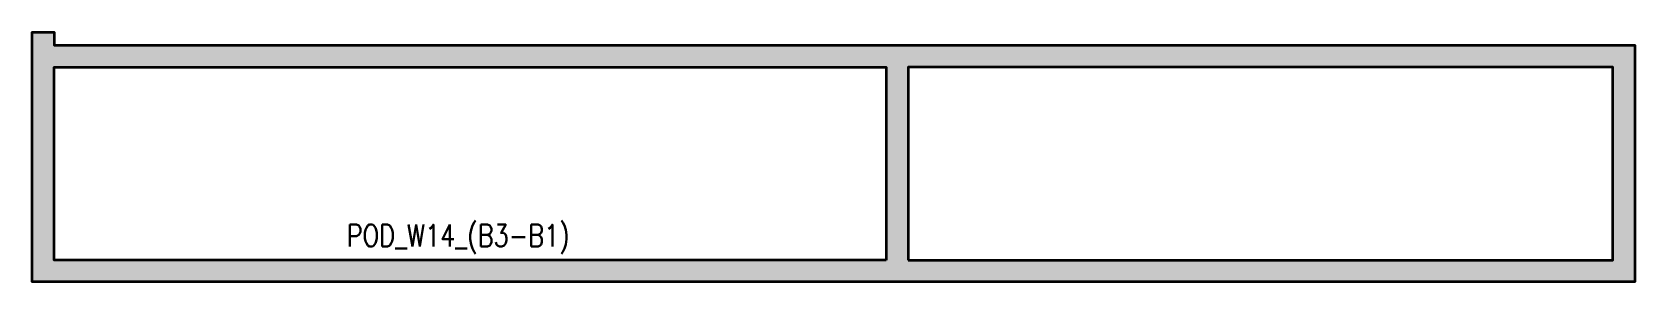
# Model space of a CAD drawing. Header units: millimetres. Extents: x 44850 to 63100, y 35000 to 37850.
import ezdxf

# ---------------------------------------------------------------- set-up
doc = ezdxf.new("R2010")
doc.units = ezdxf.units.MM
doc.header["$MEASUREMENT"] = 0
doc.layers.get('Defpoints').update_dxf_attribs({"color": 151, "lineweight": 9})
doc.layers.add('NDC_S_HATCH COLUMN AND WALL', color=251, linetype='Continuous', lineweight=13)
doc.layers.add('NDC_S_WALL', color=6, linetype='Continuous', lineweight=35)
doc.styles.add('NDC_BAR 2', font='romans.shx', dxfattribs={"width": 0.8})

msp = doc.modelspace()

# ---------------------------------------------------------------- hatches: boundary and pattern name
at = {"layer": 'NDC_S_HATCH COLUMN AND WALL'}
h = msp.add_hatch(color=256, dxfattribs=at)
h.dxf.hatch_style = 1
h.paths.add_polyline_path([(63100, 35000), (63100, 37700), (45100, 37700), (45100, 37850), (44850, 37850), (44850, 37700), (44850, 35000)])
h.paths.add_polyline_path([(54825, 35250), (54825, 37450), (62850, 37450), (62850, 35250)], flags=16)
h.paths.add_polyline_path([(54575, 35250), (45100, 35250), (45100, 37450), (54575, 37450)], flags=16)

# ---------------------------------------------------------------- linework, layer by layer
at = {"layer": 'NDC_S_WALL', "ltscale": 200}
for points in [[(44850, 37700), (44850, 37850), (45100, 37850), (45100, 37700), (63100, 37700), (63100, 35000), (44850, 35000)], [(54575, 35250), (45100, 35250), (45100, 37450), (54575, 37450)], [(54825, 35250), (62850, 35250), (62850, 37450), (54825, 37450)]]:
    msp.add_lwpolyline(points, close=True, dxfattribs=at)

# ---------------------------------------------------------------- texts
at = {"layer": 'Defpoints', "style": 'NDC_BAR 2', "width": 0.8}
msp.add_text('POD_W14_(B3-B1)', height=250, dxfattribs=at).set_placement((48434, 35405))

doc.saveas('drawing.dxf')
